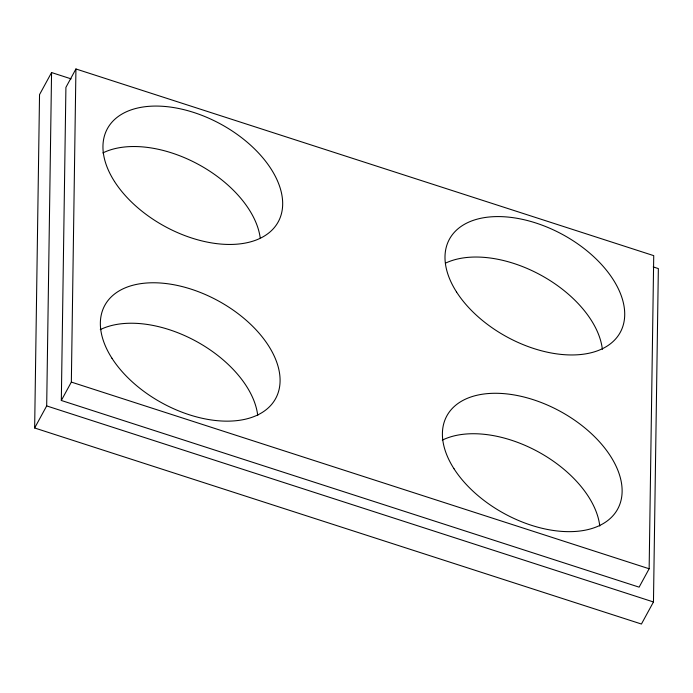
<?xml version="1.0" encoding="UTF-8"?>
<svg xmlns="http://www.w3.org/2000/svg" width="693" height="693" viewBox="0 0 693 693"><rect width="100%" height="100%" fill="white"/><g stroke="black" fill="none" stroke-linecap="round" stroke-linejoin="round"><path stroke-width="1.04" d="M653.196 266.918L658.35 268.589L653.464 601.966L641.432 624.029L34.65 427.988L39.536 94.612L51.568 72.548L71.136 78.872M34.65 427.988L46.682 405.925L51.568 72.548M61.322 400.476L65.913 87.361L75.935 68.971L653.733 255.648L649.142 568.762L639.119 587.153L61.322 400.476L71.344 382.086L75.935 68.971M71.344 382.086L649.142 568.762M46.682 405.925L653.464 601.966M102.85 152.936A97.297 58.281 28.6 0 1 198.033 164.206A97.297 58.281 28.6 0 1 260.196 237.829M445.868 262.976A97.297 58.281 28.6 0 1 541.432 275.459A97.297 58.281 28.6 0 1 602.364 349.35M100.26 329.643A97.297 58.281 28.6 0 1 196.102 341.268A97.297 58.281 28.6 0 1 257.727 415.54M442.299 440.142A97.297 58.281 28.6 0 1 538.14 451.767A97.297 58.281 28.6 0 1 599.774 526.048M111.945 358.229A97.297 58.281 28.6 0 0 267.585 408.506A97.297 58.281 28.6 0 0 191.147 289.154A97.297 58.281 28.6 0 0 111.945 358.229M456.574 292.03A97.297 58.281 28.6 0 0 612.214 342.316A97.297 58.281 28.6 0 0 535.776 222.964A97.297 58.281 28.6 0 0 456.574 292.03M453.984 468.728A97.297 58.281 28.6 0 0 609.623 519.014A97.297 58.281 28.6 0 0 533.186 399.662A97.297 58.281 28.6 0 0 453.984 468.728M114.536 181.531A97.297 58.281 28.6 0 0 270.175 231.809A97.297 58.281 28.6 0 0 193.737 112.457A97.297 58.281 28.6 0 0 114.536 181.531"/></g></svg>
